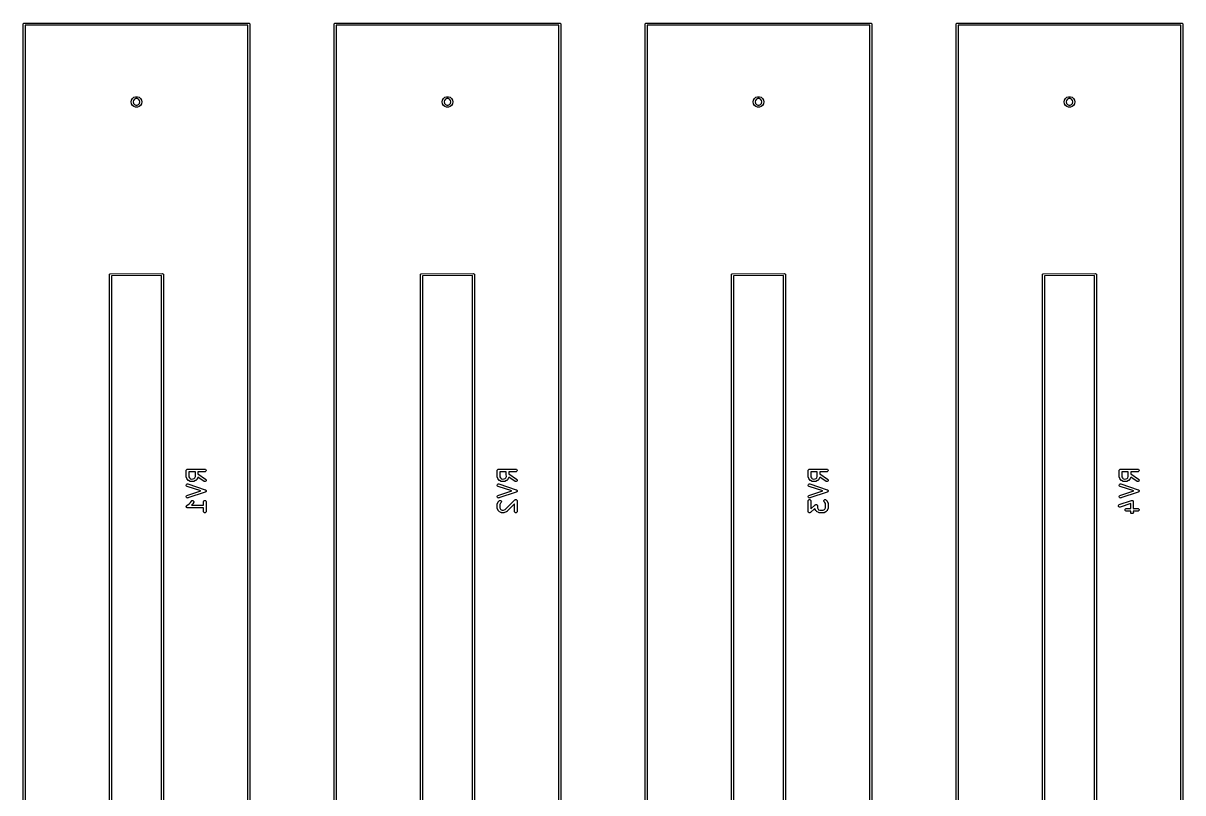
# Model space of a CAD drawing. Extents: x 86 to 208, y -140 to -50.
# Drawn here: x 85.9 to 153.1, y -95 to -50.4 of the extents above; entities that cross this region are included whole.
import ezdxf

# ---------------------------------------------------------------- set-up
doc = ezdxf.new("R2010")
doc.units = 0
doc.layers.add('BLACK', color=7, linetype='CONTINUOUS')

msp = doc.modelspace()

# ---------------------------------------------------------------- linework, layer by layer
at = {"layer": 'BLACK', "linetype": 'CONTINUOUS'}
for p, q in [((85.94, -50.5), (85.944567, -50.477039)), ((85.944567, -139.522961), (85.94, -50.5)), ((85.944567, -50.477039), (85.977039, -50.444567)), ((85.977039, -50.444567), (99, -50.44)), ((98.940002, -50.555462), (86.055437, -50.55998)), ((86.055437, -50.55998), (86.059997, -139.444537)), ((98.944562, -139.440019), (98.940002, -50.555462)), ((99, -50.44), (99.022961, -50.444567)), ((99.022961, -50.444567), (99.055433, -50.477039)), ((99.055433, -50.477039), (99.06, -139.5)), ((103.94, -50.5), (103.944567, -50.477039)), ((103.944567, -139.522961), (103.94, -50.5)), ((103.944567, -50.477039), (103.977039, -50.444567)), ((103.977039, -50.444567), (117, -50.44)), ((116.940002, -50.555462), (104.055437, -50.55998)), ((104.055437, -50.55998), (104.059997, -139.444537)), ((116.944562, -139.440019), (116.940002, -50.555462)), ((117, -50.44), (117.022961, -50.444567)), ((117.022961, -50.444567), (117.055433, -50.477039)), ((117.055433, -50.477039), (117.06, -139.5)), ((121.94, -50.5), (121.944567, -50.477039)), ((121.944567, -139.522961), (121.94, -50.5)), ((121.944567, -50.477039), (121.977039, -50.444567)), ((121.977039, -50.444567), (135, -50.44)), ((134.940002, -50.555462), (122.055437, -50.55998)), ((122.055437, -50.55998), (122.059997, -139.444537)), ((134.944562, -139.440019), (134.940002, -50.555462)), ((135, -50.44), (135.022961, -50.444567)), ((135.022961, -50.444567), (135.055433, -50.477039)), ((135.055433, -50.477039), (135.06, -139.5)), ((139.94, -50.5), (139.944567, -50.477039)), ((139.944567, -139.522961), (139.94, -50.5)), ((139.944567, -50.477039), (139.977039, -50.444567)), ((139.977039, -50.444567), (153, -50.44)), ((152.940002, -50.555462), (140.055437, -50.55998)), ((140.055437, -50.55998), (140.059997, -139.444537)), ((152.944562, -139.440019), (152.940002, -50.555462)), ((153, -50.44), (153.022961, -50.444567)), ((153.022961, -50.444567), (153.055433, -50.477039)), ((153.055433, -50.477039), (153.06, -139.5)), ((92.19, -55), (92.208695, -54.893974)), ((92.208695, -55.106026), (92.19, -55)), ((92.208695, -54.893974), (92.262526, -54.800736)), ((92.262526, -54.800736), (92.345, -54.731532)), ((92.324414, -54.915442), (92.305114, -55)), ((92.305114, -55), (92.324414, -55.084558)), ((92.378491, -54.847632), (92.324414, -54.915442)), ((92.345, -54.731532), (92.446169, -54.69471)), ((92.456634, -54.81), (92.378491, -54.847632)), ((92.446169, -54.69471), (92.553831, -54.69471)), ((92.543366, -54.81), (92.456634, -54.81)), ((92.621509, -54.847632), (92.543366, -54.81)), ((92.553831, -54.69471), (92.655, -54.731532)), ((92.675586, -54.915442), (92.621509, -54.847632)), ((92.655, -54.731532), (92.737474, -54.800736)), ((92.694886, -55), (92.675586, -54.915442)), ((92.675586, -55.084558), (92.694886, -55)), ((92.737474, -54.800736), (92.791305, -54.893974)), ((92.791305, -54.893974), (92.81, -55)), ((92.81, -55), (92.791305, -55.106026)), ((110.19, -55), (110.208695, -54.893974)), ((110.208695, -55.106026), (110.19, -55)), ((110.208695, -54.893974), (110.262526, -54.800736)), ((110.262526, -54.800736), (110.345, -54.731532)), ((110.324414, -54.915442), (110.305114, -55)), ((110.305114, -55), (110.324414, -55.084558)), ((110.378491, -54.847632), (110.324414, -54.915442)), ((110.345, -54.731532), (110.446169, -54.69471)), ((110.456634, -54.81), (110.378491, -54.847632)), ((110.446169, -54.69471), (110.553831, -54.69471)), ((110.543366, -54.81), (110.456634, -54.81)), ((110.621509, -54.847632), (110.543366, -54.81)), ((110.553831, -54.69471), (110.655, -54.731532)), ((110.675586, -54.915442), (110.621509, -54.847632)), ((110.655, -54.731532), (110.737474, -54.800736)), ((110.694886, -55), (110.675586, -54.915442)), ((110.675586, -55.084558), (110.694886, -55)), ((110.737474, -54.800736), (110.791305, -54.893974)), ((110.791305, -54.893974), (110.81, -55)), ((110.81, -55), (110.791305, -55.106026)), ((128.19, -55), (128.208695, -54.893974)), ((128.208695, -55.106026), (128.19, -55)), ((128.208695, -54.893974), (128.262526, -54.800736)), ((128.262526, -54.800736), (128.345, -54.731532)), ((128.324414, -54.915442), (128.305114, -55)), ((128.305114, -55), (128.324414, -55.084558)), ((128.378491, -54.847632), (128.324414, -54.915442)), ((128.345, -54.731532), (128.446169, -54.69471)), ((128.456634, -54.81), (128.378491, -54.847632)), ((128.446169, -54.69471), (128.553831, -54.69471)), ((128.543366, -54.81), (128.456634, -54.81)), ((128.621509, -54.847632), (128.543366, -54.81)), ((128.553831, -54.69471), (128.655, -54.731532)), ((128.675586, -54.915442), (128.621509, -54.847632)), ((128.655, -54.731532), (128.737474, -54.800736)), ((128.694886, -55), (128.675586, -54.915442)), ((128.675586, -55.084558), (128.694886, -55)), ((128.737474, -54.800736), (128.791305, -54.893974)), ((128.791305, -54.893974), (128.81, -55)), ((128.81, -55), (128.791305, -55.106026)), ((146.19, -55), (146.208695, -54.893974)), ((146.208695, -55.106026), (146.19, -55)), ((146.208695, -54.893974), (146.262526, -54.800736)), ((146.262526, -54.800736), (146.345, -54.731532)), ((146.324414, -54.915442), (146.305114, -55)), ((146.305114, -55), (146.324414, -55.084558)), ((146.378491, -54.847632), (146.324414, -54.915442)), ((146.345, -54.731532), (146.446169, -54.69471)), ((146.456634, -54.81), (146.378491, -54.847632)), ((146.446169, -54.69471), (146.553831, -54.69471)), ((146.543366, -54.81), (146.456634, -54.81)), ((146.621509, -54.847632), (146.543366, -54.81)), ((146.553831, -54.69471), (146.655, -54.731532)), ((146.675586, -54.915442), (146.621509, -54.847632)), ((146.655, -54.731532), (146.737474, -54.800736)), ((146.694886, -55), (146.675586, -54.915442)), ((146.675586, -55.084558), (146.694886, -55)), ((146.737474, -54.800736), (146.791305, -54.893974)), ((146.791305, -54.893974), (146.81, -55)), ((146.81, -55), (146.791305, -55.106026)), ((92.262526, -55.199264), (92.208695, -55.106026)), ((92.345, -55.268468), (92.262526, -55.199264)), ((92.324414, -55.084558), (92.378491, -55.152368)), ((92.446169, -55.30529), (92.345, -55.268468)), ((92.378491, -55.152368), (92.456634, -55.19)), ((92.553831, -55.30529), (92.446169, -55.30529)), ((92.456634, -55.19), (92.543366, -55.19)), ((92.543366, -55.19), (92.621509, -55.152368)), ((92.655, -55.268468), (92.553831, -55.30529)), ((92.621509, -55.152368), (92.675586, -55.084558)), ((92.737474, -55.199264), (92.655, -55.268468)), ((92.791305, -55.106026), (92.737474, -55.199264)), ((110.262526, -55.199264), (110.208695, -55.106026)), ((110.345, -55.268468), (110.262526, -55.199264)), ((110.324414, -55.084558), (110.378491, -55.152368)), ((110.446169, -55.30529), (110.345, -55.268468)), ((110.378491, -55.152368), (110.456634, -55.19)), ((110.553831, -55.30529), (110.446169, -55.30529)), ((110.456634, -55.19), (110.543366, -55.19)), ((110.543366, -55.19), (110.621509, -55.152368)), ((110.655, -55.268468), (110.553831, -55.30529)), ((110.621509, -55.152368), (110.675586, -55.084558)), ((110.737474, -55.199264), (110.655, -55.268468)), ((110.791305, -55.106026), (110.737474, -55.199264)), ((128.262526, -55.199264), (128.208695, -55.106026)), ((128.345, -55.268468), (128.262526, -55.199264)), ((128.324414, -55.084558), (128.378491, -55.152368)), ((128.446169, -55.30529), (128.345, -55.268468)), ((128.378491, -55.152368), (128.456634, -55.19)), ((128.553831, -55.30529), (128.446169, -55.30529)), ((128.456634, -55.19), (128.543366, -55.19)), ((128.543366, -55.19), (128.621509, -55.152368)), ((128.655, -55.268468), (128.553831, -55.30529)), ((128.621509, -55.152368), (128.675586, -55.084558)), ((128.737474, -55.199264), (128.655, -55.268468)), ((128.791305, -55.106026), (128.737474, -55.199264)), ((146.262526, -55.199264), (146.208695, -55.106026)), ((146.345, -55.268468), (146.262526, -55.199264)), ((146.324414, -55.084558), (146.378491, -55.152368)), ((146.446169, -55.30529), (146.345, -55.268468)), ((146.378491, -55.152368), (146.456634, -55.19)), ((146.553831, -55.30529), (146.446169, -55.30529)), ((146.456634, -55.19), (146.543366, -55.19)), ((146.543366, -55.19), (146.621509, -55.152368)), ((146.655, -55.268468), (146.553831, -55.30529)), ((146.621509, -55.152368), (146.675586, -55.084558)), ((146.737474, -55.199264), (146.655, -55.268468)), ((146.791305, -55.106026), (146.737474, -55.199264)), ((90.94, -65), (90.944567, -64.977039)), ((90.944567, -125.022961), (90.94, -65)), ((90.944567, -64.977039), (90.977039, -64.944567)), ((90.977039, -64.944567), (94, -64.94)), ((93.940004, -65.055558), (91.055439, -65.059916)), ((91.055439, -65.059916), (91.059995, -124.944441)), ((93.94456, -124.940083), (93.940004, -65.055558)), ((94, -64.94), (94.022961, -64.944567)), ((94.022961, -64.944567), (94.055433, -64.977039)), ((94.055433, -64.977039), (94.06, -125)), ((108.94, -65), (108.944567, -64.977039)), ((108.944567, -125.022961), (108.94, -65)), ((108.944567, -64.977039), (108.977039, -64.944567)), ((108.977039, -64.944567), (112, -64.94)), ((111.940004, -65.055558), (109.055439, -65.059916)), ((109.055439, -65.059916), (109.059995, -124.944441)), ((111.94456, -124.940083), (111.940004, -65.055558)), ((112, -64.94), (112.022961, -64.944567)), ((112.022961, -64.944567), (112.055433, -64.977039)), ((112.055433, -64.977039), (112.06, -125)), ((126.94, -65), (126.944567, -64.977039)), ((126.944567, -125.022961), (126.94, -65)), ((126.944567, -64.977039), (126.977039, -64.944567)), ((126.977039, -64.944567), (130, -64.94)), ((129.940004, -65.055558), (127.055439, -65.059916)), ((127.055439, -65.059916), (127.059995, -124.944441)), ((129.94456, -124.940083), (129.940004, -65.055558)), ((130, -64.94), (130.022961, -64.944567)), ((130.022961, -64.944567), (130.055433, -64.977039)), ((130.055433, -64.977039), (130.06, -125)), ((144.94, -65), (144.944567, -64.977039)), ((144.944567, -125.022961), (144.94, -65)), ((144.944567, -64.977039), (144.977039, -64.944567)), ((144.977039, -64.944567), (148, -64.94)), ((147.940004, -65.055558), (145.055439, -65.059916)), ((145.055439, -65.059916), (145.059995, -124.944441)), ((147.94456, -124.940083), (147.940004, -65.055558)), ((148, -64.94), (148.022961, -64.944567)), ((148.022961, -64.944567), (148.055433, -64.977039)), ((148.055433, -64.977039), (148.06, -125)), ((95.379819, -76.333333), (95.38126, -76.318701)), ((95.381164, -76.702635), (95.379819, -76.333333)), ((95.38126, -76.318701), (95.392459, -76.291665)), ((95.392459, -76.291665), (95.413151, -76.270973)), ((95.413151, -76.270973), (95.440187, -76.259774)), ((95.440187, -76.259774), (96.454819, -76.258333)), ((95.903898, -76.407695), (95.528704, -76.408228)), ((95.528704, -76.408228), (95.529762, -76.698776)), ((95.904475, -76.566057), (95.903898, -76.407695)), ((96.469451, -76.406892), (96.05251, -76.407484)), ((96.05251, -76.407484), (96.052969, -76.533518)), ((96.454819, -76.258333), (96.469451, -76.259774)), ((96.469451, -76.259774), (96.496487, -76.270973)), ((96.496487, -76.395693), (96.469451, -76.406892)), ((96.496487, -76.270973), (96.517179, -76.291665)), ((96.517179, -76.375001), (96.496487, -76.395693)), ((96.517179, -76.291665), (96.528378, -76.318701)), ((96.528378, -76.347965), (96.517179, -76.375001)), ((96.528378, -76.318701), (96.528378, -76.347965)), ((113.379819, -76.333333), (113.38126, -76.318701)), ((113.381164, -76.702635), (113.379819, -76.333333)), ((113.38126, -76.318701), (113.392459, -76.291665)), ((113.392459, -76.291665), (113.413151, -76.270973)), ((113.413151, -76.270973), (113.440187, -76.259774)), ((113.440187, -76.259774), (114.454819, -76.258333)), ((113.903898, -76.407695), (113.528704, -76.408228)), ((113.528704, -76.408228), (113.529762, -76.698776)), ((113.904475, -76.566057), (113.903898, -76.407695)), ((114.469451, -76.406892), (114.05251, -76.407484)), ((114.05251, -76.407484), (114.052969, -76.533518)), ((114.454819, -76.258333), (114.469451, -76.259774)), ((114.469451, -76.259774), (114.496487, -76.270973)), ((114.496487, -76.395693), (114.469451, -76.406892)), ((114.496487, -76.270973), (114.517179, -76.291665)), ((114.517179, -76.375001), (114.496487, -76.395693)), ((114.517179, -76.291665), (114.528378, -76.318701)), ((114.528378, -76.347965), (114.517179, -76.375001)), ((114.528378, -76.318701), (114.528378, -76.347965)), ((131.379819, -76.333333), (131.38126, -76.318701)), ((131.381164, -76.702635), (131.379819, -76.333333)), ((131.38126, -76.318701), (131.392459, -76.291665)), ((131.392459, -76.291665), (131.413151, -76.270973)), ((131.413151, -76.270973), (131.440187, -76.259774)), ((131.440187, -76.259774), (132.454819, -76.258333)), ((131.903898, -76.407695), (131.528704, -76.408228)), ((131.528704, -76.408228), (131.529762, -76.698776)), ((131.904475, -76.566057), (131.903898, -76.407695)), ((132.469451, -76.406892), (132.05251, -76.407484)), ((132.05251, -76.407484), (132.052969, -76.533518)), ((132.454819, -76.258333), (132.469451, -76.259774)), ((132.469451, -76.259774), (132.496487, -76.270973)), ((132.496487, -76.395693), (132.469451, -76.406892)), ((132.496487, -76.270973), (132.517179, -76.291665)), ((132.517179, -76.375001), (132.496487, -76.395693)), ((132.517179, -76.291665), (132.528378, -76.318701)), ((132.528378, -76.347965), (132.517179, -76.375001)), ((132.528378, -76.318701), (132.528378, -76.347965)), ((149.379819, -76.333333), (149.38126, -76.318701)), ((149.381164, -76.702635), (149.379819, -76.333333)), ((149.38126, -76.318701), (149.392459, -76.291665)), ((149.392459, -76.291665), (149.413151, -76.270973)), ((149.413151, -76.270973), (149.440187, -76.259774)), ((149.440187, -76.259774), (150.454819, -76.258333)), ((149.903898, -76.407695), (149.528704, -76.408228)), ((149.528704, -76.408228), (149.529762, -76.698776)), ((149.904475, -76.566057), (149.903898, -76.407695)), ((150.469451, -76.406892), (150.05251, -76.407484)), ((150.05251, -76.407484), (150.052969, -76.533518)), ((150.454819, -76.258333), (150.469451, -76.259774)), ((150.469451, -76.259774), (150.496487, -76.270973)), ((150.496487, -76.395693), (150.469451, -76.406892)), ((150.496487, -76.270973), (150.517179, -76.291665)), ((150.517179, -76.375001), (150.496487, -76.395693)), ((150.517179, -76.291665), (150.528378, -76.318701)), ((150.528378, -76.347965), (150.517179, -76.375001)), ((150.528378, -76.318701), (150.528378, -76.347965)), ((95.380408, -76.704904), (95.381164, -76.702635)), ((95.381213, -76.716245), (95.380408, -76.704904)), ((95.380408, -77.181096), (95.389662, -77.153333)), ((95.382483, -77.210286), (95.380408, -77.181096)), ((95.38126, -76.728917), (95.381213, -76.716245)), ((95.382291, -76.731406), (95.38126, -76.728917)), ((95.382482, -76.734094), (95.382291, -76.731406)), ((95.387737, -76.747826), (95.382482, -76.734094)), ((95.436429, -76.842382), (95.387737, -76.747826)), ((95.389662, -77.153333), (95.408836, -77.131226)), ((95.408836, -77.131226), (95.435009, -77.11814)), ((95.435009, -77.11814), (95.464199, -77.116065)), ((95.440078, -76.851191), (95.436429, -76.842382)), ((95.44246, -76.854093), (95.440078, -76.851191)), ((95.443188, -76.855507), (95.44246, -76.854093)), ((95.444686, -76.856806), (95.443188, -76.855507)), ((95.449405, -76.862556), (95.444686, -76.856806)), ((95.49844, -76.909897), (95.449405, -76.862556)), ((95.464199, -77.116065), (96.478536, -77.452658)), ((95.504073, -76.916392), (95.49844, -76.909897)), ((95.507218, -76.918371), (95.504073, -76.916392)), ((95.508389, -76.919502), (95.507218, -76.918371)), ((95.510216, -76.920259), (95.508389, -76.919502)), ((95.516516, -76.924224), (95.510216, -76.920259)), ((95.602405, -76.965899), (95.516516, -76.924224)), ((95.529762, -76.698776), (95.565133, -76.767464)), ((95.565133, -76.767464), (95.596461, -76.797709)), ((95.596461, -76.797709), (95.664842, -76.830889)), ((95.603627, -76.967121), (95.602405, -76.965899)), ((95.612486, -76.97079), (95.603627, -76.967121)), ((95.625485, -76.977098), (95.612486, -76.97079)), ((95.628174, -76.977289), (95.625485, -76.977098)), ((95.630663, -76.97832), (95.628174, -76.977289)), ((95.645295, -76.979761), (95.630663, -76.97832)), ((95.776924, -76.978556), (95.645295, -76.979761)), ((95.664842, -76.830889), (95.772474, -76.829904)), ((95.772474, -76.829904), (95.841331, -76.794446)), ((95.778771, -76.979172), (95.776924, -76.978556)), ((95.788985, -76.978446), (95.778771, -76.979172)), ((95.802784, -76.97832), (95.788985, -76.978446)), ((95.805273, -76.977288), (95.802784, -76.97832)), ((95.807961, -76.977098), (95.805273, -76.977288)), ((95.821693, -76.971843), (95.807961, -76.977098)), ((95.916249, -76.92315), (95.821693, -76.971843)), ((95.841331, -76.794446), (95.871576, -76.763118)), ((95.871576, -76.763118), (95.904943, -76.694352)), ((95.903646, -76.569803), (95.904475, -76.566057)), ((95.904507, -76.574683), (95.903646, -76.569803)), ((95.904943, -76.694352), (95.904507, -76.574683)), ((95.925058, -76.919502), (95.916249, -76.92315)), ((95.92796, -76.917119), (95.925058, -76.919502)), ((95.929374, -76.916392), (95.92796, -76.917119)), ((95.930673, -76.914893), (95.929374, -76.916392)), ((95.936423, -76.910175), (95.930673, -76.914893)), ((95.983764, -76.861139), (95.936423, -76.910175)), ((95.990259, -76.855507), (95.983764, -76.861139)), ((95.992238, -76.852361), (95.990259, -76.855507)), ((95.993369, -76.851191), (95.992238, -76.852361)), ((95.994126, -76.849363), (95.993369, -76.851191)), ((95.998091, -76.843064), (95.994126, -76.849363)), ((96.039766, -76.757174), (95.998091, -76.843064)), ((96.040988, -76.755953), (96.039766, -76.757174)), ((96.044657, -76.747093), (96.040988, -76.755953)), ((96.050965, -76.734095), (96.044657, -76.747093)), ((96.051156, -76.731405), (96.050965, -76.734095)), ((96.052187, -76.728917), (96.051156, -76.731405)), ((96.053557, -76.715003), (96.052187, -76.728917)), ((96.052969, -76.533518), (96.497829, -76.843319)), ((96.424623, -76.973414), (96.053557, -76.715003)), ((96.453194, -76.979743), (96.424623, -76.973414)), ((96.482012, -76.974658), (96.453194, -76.979743)), ((96.50669, -76.958931), (96.482012, -76.974658)), ((96.497829, -76.843319), (96.508989, -76.85289)), ((96.523472, -76.934957), (96.50669, -76.958931)), ((96.508989, -76.85289), (96.524716, -76.877569)), ((96.529802, -76.906386), (96.523472, -76.934957)), ((96.524716, -76.877569), (96.529802, -76.906386)), ((113.380408, -76.704904), (113.381164, -76.702635)), ((113.381213, -76.716245), (113.380408, -76.704904)), ((113.380408, -77.181096), (113.389662, -77.153333)), ((113.382483, -77.210286), (113.380408, -77.181096)), ((113.38126, -76.728917), (113.381213, -76.716245)), ((113.382291, -76.731406), (113.38126, -76.728917)), ((113.382482, -76.734094), (113.382291, -76.731406)), ((113.387737, -76.747826), (113.382482, -76.734094)), ((113.436429, -76.842382), (113.387737, -76.747826)), ((113.389662, -77.153333), (113.408836, -77.131226)), ((113.408836, -77.131226), (113.435009, -77.11814)), ((113.435009, -77.11814), (113.464199, -77.116065)), ((113.440078, -76.851191), (113.436429, -76.842382)), ((113.44246, -76.854093), (113.440078, -76.851191)), ((113.443188, -76.855507), (113.44246, -76.854093)), ((113.444686, -76.856806), (113.443188, -76.855507)), ((113.449405, -76.862556), (113.444686, -76.856806)), ((113.49844, -76.909897), (113.449405, -76.862556)), ((113.464199, -77.116065), (114.478536, -77.452658)), ((113.504073, -76.916392), (113.49844, -76.909897)), ((113.507218, -76.918371), (113.504073, -76.916392)), ((113.508389, -76.919502), (113.507218, -76.918371)), ((113.510216, -76.920259), (113.508389, -76.919502)), ((113.516516, -76.924224), (113.510216, -76.920259)), ((113.602405, -76.965899), (113.516516, -76.924224)), ((113.529762, -76.698776), (113.565133, -76.767464)), ((113.565133, -76.767464), (113.596461, -76.797709)), ((113.596461, -76.797709), (113.664842, -76.830889)), ((113.603627, -76.967121), (113.602405, -76.965899)), ((113.612486, -76.97079), (113.603627, -76.967121)), ((113.625485, -76.977098), (113.612486, -76.97079)), ((113.628174, -76.977289), (113.625485, -76.977098)), ((113.630663, -76.97832), (113.628174, -76.977289)), ((113.645295, -76.979761), (113.630663, -76.97832)), ((113.776924, -76.978556), (113.645295, -76.979761)), ((113.664842, -76.830889), (113.772474, -76.829904)), ((113.772474, -76.829904), (113.841331, -76.794446)), ((113.778771, -76.979172), (113.776924, -76.978556)), ((113.788985, -76.978446), (113.778771, -76.979172)), ((113.802784, -76.97832), (113.788985, -76.978446)), ((113.805273, -76.977288), (113.802784, -76.97832)), ((113.807961, -76.977098), (113.805273, -76.977288)), ((113.821693, -76.971843), (113.807961, -76.977098)), ((113.916249, -76.92315), (113.821693, -76.971843)), ((113.841331, -76.794446), (113.871576, -76.763118)), ((113.871576, -76.763118), (113.904943, -76.694352)), ((113.903646, -76.569803), (113.904475, -76.566057)), ((113.904507, -76.574683), (113.903646, -76.569803)), ((113.904943, -76.694352), (113.904507, -76.574683)), ((113.925058, -76.919502), (113.916249, -76.92315)), ((113.92796, -76.917119), (113.925058, -76.919502)), ((113.929374, -76.916392), (113.92796, -76.917119)), ((113.930673, -76.914893), (113.929374, -76.916392)), ((113.936423, -76.910175), (113.930673, -76.914893)), ((113.983764, -76.861139), (113.936423, -76.910175)), ((113.990259, -76.855507), (113.983764, -76.861139)), ((113.992238, -76.852361), (113.990259, -76.855507)), ((113.993369, -76.851191), (113.992238, -76.852361)), ((113.994126, -76.849363), (113.993369, -76.851191)), ((113.998091, -76.843064), (113.994126, -76.849363)), ((114.039766, -76.757174), (113.998091, -76.843064)), ((114.040988, -76.755953), (114.039766, -76.757174)), ((114.044657, -76.747093), (114.040988, -76.755953)), ((114.050965, -76.734095), (114.044657, -76.747093)), ((114.051156, -76.731405), (114.050965, -76.734095)), ((114.052187, -76.728917), (114.051156, -76.731405)), ((114.053557, -76.715003), (114.052187, -76.728917)), ((114.052969, -76.533518), (114.497829, -76.843319)), ((114.424623, -76.973414), (114.053557, -76.715003)), ((114.453194, -76.979743), (114.424623, -76.973414)), ((114.482012, -76.974658), (114.453194, -76.979743)), ((114.50669, -76.958931), (114.482012, -76.974658)), ((114.497829, -76.843319), (114.508989, -76.85289)), ((114.523472, -76.934957), (114.50669, -76.958931)), ((114.508989, -76.85289), (114.524716, -76.877569)), ((114.529802, -76.906386), (114.523472, -76.934957)), ((114.524716, -76.877569), (114.529802, -76.906386)), ((131.380408, -76.704904), (131.381164, -76.702635)), ((131.381213, -76.716245), (131.380408, -76.704904)), ((131.380408, -77.181096), (131.389662, -77.153333)), ((131.382483, -77.210286), (131.380408, -77.181096)), ((131.38126, -76.728917), (131.381213, -76.716245)), ((131.382291, -76.731406), (131.38126, -76.728917)), ((131.382482, -76.734094), (131.382291, -76.731406)), ((131.387737, -76.747826), (131.382482, -76.734094)), ((131.436429, -76.842382), (131.387737, -76.747826)), ((131.389662, -77.153333), (131.408836, -77.131226)), ((131.408836, -77.131226), (131.435009, -77.11814)), ((131.435009, -77.11814), (131.464199, -77.116065)), ((131.440078, -76.851191), (131.436429, -76.842382)), ((131.44246, -76.854093), (131.440078, -76.851191)), ((131.443188, -76.855507), (131.44246, -76.854093)), ((131.444686, -76.856806), (131.443188, -76.855507)), ((131.449405, -76.862556), (131.444686, -76.856806)), ((131.49844, -76.909897), (131.449405, -76.862556)), ((131.464199, -77.116065), (132.478536, -77.452658)), ((131.504073, -76.916392), (131.49844, -76.909897)), ((131.507218, -76.918371), (131.504073, -76.916392)), ((131.508389, -76.919502), (131.507218, -76.918371)), ((131.510216, -76.920259), (131.508389, -76.919502)), ((131.516516, -76.924224), (131.510216, -76.920259)), ((131.602405, -76.965899), (131.516516, -76.924224)), ((131.529762, -76.698776), (131.565133, -76.767464)), ((131.565133, -76.767464), (131.596461, -76.797709)), ((131.596461, -76.797709), (131.664842, -76.830889)), ((131.603627, -76.967121), (131.602405, -76.965899)), ((131.612486, -76.97079), (131.603627, -76.967121)), ((131.625485, -76.977098), (131.612486, -76.97079)), ((131.628174, -76.977289), (131.625485, -76.977098)), ((131.630663, -76.97832), (131.628174, -76.977289)), ((131.645295, -76.979761), (131.630663, -76.97832)), ((131.776924, -76.978556), (131.645295, -76.979761)), ((131.664842, -76.830889), (131.772474, -76.829904)), ((131.772474, -76.829904), (131.841331, -76.794446)), ((131.778771, -76.979172), (131.776924, -76.978556)), ((131.788985, -76.978446), (131.778771, -76.979172)), ((131.802784, -76.97832), (131.788985, -76.978446)), ((131.805273, -76.977288), (131.802784, -76.97832)), ((131.807961, -76.977098), (131.805273, -76.977288)), ((131.821693, -76.971843), (131.807961, -76.977098)), ((131.916249, -76.92315), (131.821693, -76.971843)), ((131.841331, -76.794446), (131.871576, -76.763118)), ((131.871576, -76.763118), (131.904943, -76.694352)), ((131.903646, -76.569803), (131.904475, -76.566057)), ((131.904507, -76.574683), (131.903646, -76.569803)), ((131.904943, -76.694352), (131.904507, -76.574683)), ((131.925058, -76.919502), (131.916249, -76.92315)), ((131.92796, -76.917119), (131.925058, -76.919502)), ((131.929374, -76.916392), (131.92796, -76.917119)), ((131.930673, -76.914893), (131.929374, -76.916392)), ((131.936423, -76.910175), (131.930673, -76.914893)), ((131.983764, -76.861139), (131.936423, -76.910175)), ((131.990259, -76.855507), (131.983764, -76.861139)), ((131.992238, -76.852361), (131.990259, -76.855507)), ((131.993369, -76.851191), (131.992238, -76.852361)), ((131.994126, -76.849363), (131.993369, -76.851191)), ((131.998091, -76.843064), (131.994126, -76.849363)), ((132.039766, -76.757174), (131.998091, -76.843064)), ((132.040988, -76.755953), (132.039766, -76.757174)), ((132.044657, -76.747093), (132.040988, -76.755953)), ((132.050965, -76.734095), (132.044657, -76.747093)), ((132.051156, -76.731405), (132.050965, -76.734095)), ((132.052187, -76.728917), (132.051156, -76.731405)), ((132.053557, -76.715003), (132.052187, -76.728917)), ((132.052969, -76.533518), (132.497829, -76.843319)), ((132.424623, -76.973414), (132.053557, -76.715003)), ((132.453194, -76.979743), (132.424623, -76.973414)), ((132.482012, -76.974658), (132.453194, -76.979743)), ((132.50669, -76.958931), (132.482012, -76.974658)), ((132.497829, -76.843319), (132.508989, -76.85289)), ((132.523472, -76.934957), (132.50669, -76.958931)), ((132.508989, -76.85289), (132.524716, -76.877569)), ((132.529802, -76.906386), (132.523472, -76.934957)), ((132.524716, -76.877569), (132.529802, -76.906386)), ((149.380408, -76.704904), (149.381164, -76.702635)), ((149.381213, -76.716245), (149.380408, -76.704904)), ((149.380408, -77.181096), (149.389662, -77.153333)), ((149.382483, -77.210286), (149.380408, -77.181096)), ((149.38126, -76.728917), (149.381213, -76.716245)), ((149.382291, -76.731406), (149.38126, -76.728917)), ((149.382482, -76.734094), (149.382291, -76.731406)), ((149.387737, -76.747826), (149.382482, -76.734094)), ((149.436429, -76.842382), (149.387737, -76.747826)), ((149.389662, -77.153333), (149.408836, -77.131226)), ((149.408836, -77.131226), (149.435009, -77.11814)), ((149.435009, -77.11814), (149.464199, -77.116065)), ((149.440078, -76.851191), (149.436429, -76.842382)), ((149.44246, -76.854093), (149.440078, -76.851191)), ((149.443188, -76.855507), (149.44246, -76.854093)), ((149.444686, -76.856806), (149.443188, -76.855507)), ((149.449405, -76.862556), (149.444686, -76.856806)), ((149.49844, -76.909897), (149.449405, -76.862556)), ((149.464199, -77.116065), (150.478536, -77.452658)), ((149.504073, -76.916392), (149.49844, -76.909897)), ((149.507218, -76.918371), (149.504073, -76.916392)), ((149.508389, -76.919502), (149.507218, -76.918371)), ((149.510216, -76.920259), (149.508389, -76.919502)), ((149.516516, -76.924224), (149.510216, -76.920259)), ((149.602405, -76.965899), (149.516516, -76.924224)), ((149.529762, -76.698776), (149.565133, -76.767464)), ((149.565133, -76.767464), (149.596461, -76.797709)), ((149.596461, -76.797709), (149.664842, -76.830889)), ((149.603627, -76.967121), (149.602405, -76.965899)), ((149.612486, -76.97079), (149.603627, -76.967121)), ((149.625485, -76.977098), (149.612486, -76.97079)), ((149.628174, -76.977289), (149.625485, -76.977098)), ((149.630663, -76.97832), (149.628174, -76.977289)), ((149.645295, -76.979761), (149.630663, -76.97832)), ((149.776924, -76.978556), (149.645295, -76.979761)), ((149.664842, -76.830889), (149.772474, -76.829904)), ((149.772474, -76.829904), (149.841331, -76.794446)), ((149.778771, -76.979172), (149.776924, -76.978556)), ((149.788985, -76.978446), (149.778771, -76.979172)), ((149.802784, -76.97832), (149.788985, -76.978446)), ((149.805273, -76.977288), (149.802784, -76.97832)), ((149.807961, -76.977098), (149.805273, -76.977288)), ((149.821693, -76.971843), (149.807961, -76.977098)), ((149.916249, -76.92315), (149.821693, -76.971843)), ((149.841331, -76.794446), (149.871576, -76.763118)), ((149.871576, -76.763118), (149.904943, -76.694352)), ((149.903646, -76.569803), (149.904475, -76.566057)), ((149.904507, -76.574683), (149.903646, -76.569803)), ((149.904943, -76.694352), (149.904507, -76.574683)), ((149.925058, -76.919502), (149.916249, -76.92315)), ((149.92796, -76.917119), (149.925058, -76.919502)), ((149.929374, -76.916392), (149.92796, -76.917119)), ((149.930673, -76.914893), (149.929374, -76.916392)), ((149.936423, -76.910175), (149.930673, -76.914893)), ((149.983764, -76.861139), (149.936423, -76.910175)), ((149.990259, -76.855507), (149.983764, -76.861139)), ((149.992238, -76.852361), (149.990259, -76.855507)), ((149.993369, -76.851191), (149.992238, -76.852361)), ((149.994126, -76.849363), (149.993369, -76.851191)), ((149.998091, -76.843064), (149.994126, -76.849363)), ((150.039766, -76.757174), (149.998091, -76.843064)), ((150.040988, -76.755953), (150.039766, -76.757174)), ((150.044657, -76.747093), (150.040988, -76.755953)), ((150.050965, -76.734095), (150.044657, -76.747093)), ((150.051156, -76.731405), (150.050965, -76.734095)), ((150.052187, -76.728917), (150.051156, -76.731405)), ((150.053557, -76.715003), (150.052187, -76.728917)), ((150.052969, -76.533518), (150.497829, -76.843319)), ((150.424623, -76.973414), (150.053557, -76.715003)), ((150.453194, -76.979743), (150.424623, -76.973414)), ((150.482012, -76.974658), (150.453194, -76.979743)), ((150.50669, -76.958931), (150.482012, -76.974658)), ((150.497829, -76.843319), (150.508989, -76.85289)), ((150.523472, -76.934957), (150.50669, -76.958931)), ((150.508989, -76.85289), (150.524716, -76.877569)), ((150.529802, -76.906386), (150.523472, -76.934957)), ((150.524716, -76.877569), (150.529802, -76.906386)), ((95.380408, -77.866522), (95.382483, -77.837332)), ((95.395569, -77.236459), (95.382483, -77.210286)), ((95.382483, -77.837332), (95.395569, -77.811159)), ((95.417676, -77.255633), (95.395569, -77.236459)), ((95.395569, -77.811159), (95.417676, -77.791985)), ((95.431102, -77.261627), (95.417676, -77.255633)), ((95.417676, -77.791985), (96.219895, -77.523376)), ((96.219895, -77.523376), (95.431102, -77.261627)), ((96.469413, -77.596515), (95.478536, -77.928293)), ((96.474628, -77.596145), (96.469413, -77.596515)), ((96.482956, -77.59198), (96.474628, -77.596145)), ((96.478536, -77.452658), (96.491961, -77.458652)), ((96.491961, -77.588966), (96.482956, -77.59198)), ((96.491961, -77.458652), (96.496008, -77.462162)), ((96.496008, -77.585455), (96.491961, -77.588966)), ((96.496008, -77.462162), (96.500802, -77.464559)), ((96.500802, -77.583059), (96.496008, -77.585455)), ((96.500802, -77.464559), (96.506966, -77.471666)), ((96.506966, -77.575951), (96.500802, -77.583059)), ((96.506966, -77.471666), (96.514068, -77.477826)), ((96.514068, -77.569792), (96.506966, -77.575951)), ((96.514068, -77.477826), (96.516463, -77.482617)), ((96.516463, -77.565), (96.514068, -77.569792)), ((96.516463, -77.482617), (96.519976, -77.486667)), ((96.519976, -77.560951), (96.516463, -77.565)), ((96.519976, -77.486667), (96.52295, -77.495589)), ((96.52295, -77.552028), (96.519976, -77.560951)), ((96.52295, -77.495589), (96.527155, -77.503999)), ((96.527155, -77.543619), (96.52295, -77.552028)), ((96.527155, -77.503999), (96.527534, -77.509343)), ((96.527534, -77.538274), (96.527155, -77.543619)), ((96.527534, -77.509343), (96.52923, -77.514429)), ((96.52923, -77.533189), (96.527534, -77.538274)), ((96.52923, -77.514429), (96.528563, -77.523809)), ((96.528563, -77.523809), (96.52923, -77.533189)), ((113.380408, -77.866522), (113.382483, -77.837332)), ((113.395569, -77.236459), (113.382483, -77.210286)), ((113.382483, -77.837332), (113.395569, -77.811159)), ((113.417676, -77.255633), (113.395569, -77.236459)), ((113.395569, -77.811159), (113.417676, -77.791985)), ((113.431102, -77.261627), (113.417676, -77.255633)), ((113.417676, -77.791985), (114.219895, -77.523376)), ((114.219895, -77.523376), (113.431102, -77.261627)), ((114.469413, -77.596515), (113.478536, -77.928293)), ((114.474628, -77.596145), (114.469413, -77.596515)), ((114.482956, -77.59198), (114.474628, -77.596145)), ((114.478536, -77.452658), (114.491961, -77.458652)), ((114.491961, -77.588966), (114.482956, -77.59198)), ((114.491961, -77.458652), (114.496008, -77.462162)), ((114.496008, -77.585455), (114.491961, -77.588966)), ((114.496008, -77.462162), (114.500802, -77.464559)), ((114.500802, -77.583059), (114.496008, -77.585455)), ((114.500802, -77.464559), (114.506966, -77.471666)), ((114.506966, -77.575951), (114.500802, -77.583059)), ((114.506966, -77.471666), (114.514068, -77.477826)), ((114.514068, -77.569792), (114.506966, -77.575951)), ((114.514068, -77.477826), (114.516463, -77.482617)), ((114.516463, -77.565), (114.514068, -77.569792)), ((114.516463, -77.482617), (114.519976, -77.486667)), ((114.519976, -77.560951), (114.516463, -77.565)), ((114.519976, -77.486667), (114.52295, -77.495589)), ((114.52295, -77.552028), (114.519976, -77.560951)), ((114.52295, -77.495589), (114.527155, -77.503999)), ((114.527155, -77.543619), (114.52295, -77.552028)), ((114.527155, -77.503999), (114.527534, -77.509343)), ((114.527534, -77.538274), (114.527155, -77.543619)), ((114.527534, -77.509343), (114.52923, -77.514429)), ((114.52923, -77.533189), (114.527534, -77.538274)), ((114.52923, -77.514429), (114.528563, -77.523809)), ((114.528563, -77.523809), (114.52923, -77.533189)), ((131.380408, -77.866522), (131.382483, -77.837332)), ((131.395569, -77.236459), (131.382483, -77.210286)), ((131.382483, -77.837332), (131.395569, -77.811159)), ((131.417676, -77.255633), (131.395569, -77.236459)), ((131.395569, -77.811159), (131.417676, -77.791985)), ((131.431102, -77.261627), (131.417676, -77.255633)), ((131.417676, -77.791985), (132.219895, -77.523376)), ((132.219895, -77.523376), (131.431102, -77.261627)), ((132.469413, -77.596515), (131.478536, -77.928293)), ((132.474628, -77.596145), (132.469413, -77.596515)), ((132.482956, -77.59198), (132.474628, -77.596145)), ((132.478536, -77.452658), (132.491961, -77.458652)), ((132.491961, -77.588966), (132.482956, -77.59198)), ((132.491961, -77.458652), (132.496008, -77.462162)), ((132.496008, -77.585455), (132.491961, -77.588966)), ((132.496008, -77.462162), (132.500802, -77.464559)), ((132.500802, -77.583059), (132.496008, -77.585455)), ((132.500802, -77.464559), (132.506966, -77.471666)), ((132.506966, -77.575951), (132.500802, -77.583059)), ((132.506966, -77.471666), (132.514068, -77.477826)), ((132.514068, -77.569792), (132.506966, -77.575951)), ((132.514068, -77.477826), (132.516463, -77.482617)), ((132.516463, -77.565), (132.514068, -77.569792)), ((132.516463, -77.482617), (132.519976, -77.486667)), ((132.519976, -77.560951), (132.516463, -77.565)), ((132.519976, -77.486667), (132.52295, -77.495589)), ((132.52295, -77.552028), (132.519976, -77.560951)), ((132.52295, -77.495589), (132.527155, -77.503999)), ((132.527155, -77.543619), (132.52295, -77.552028)), ((132.527155, -77.503999), (132.527534, -77.509343)), ((132.527534, -77.538274), (132.527155, -77.543619)), ((132.527534, -77.509343), (132.52923, -77.514429)), ((132.52923, -77.533189), (132.527534, -77.538274)), ((132.52923, -77.514429), (132.528563, -77.523809)), ((132.528563, -77.523809), (132.52923, -77.533189)), ((149.380408, -77.866522), (149.382483, -77.837332)), ((149.395569, -77.236459), (149.382483, -77.210286)), ((149.382483, -77.837332), (149.395569, -77.811159)), ((149.417676, -77.255633), (149.395569, -77.236459)), ((149.395569, -77.811159), (149.417676, -77.791985)), ((149.431102, -77.261627), (149.417676, -77.255633)), ((149.417676, -77.791985), (150.219895, -77.523376)), ((150.219895, -77.523376), (149.431102, -77.261627)), ((150.469413, -77.596515), (149.478536, -77.928293)), ((150.474628, -77.596145), (150.469413, -77.596515)), ((150.482956, -77.59198), (150.474628, -77.596145)), ((150.478536, -77.452658), (150.491961, -77.458652)), ((150.491961, -77.588966), (150.482956, -77.59198)), ((150.491961, -77.458652), (150.496008, -77.462162)), ((150.496008, -77.585455), (150.491961, -77.588966)), ((150.496008, -77.462162), (150.500802, -77.464559)), ((150.500802, -77.583059), (150.496008, -77.585455)), ((150.500802, -77.464559), (150.506966, -77.471666)), ((150.506966, -77.575951), (150.500802, -77.583059)), ((150.506966, -77.471666), (150.514068, -77.477826)), ((150.514068, -77.569792), (150.506966, -77.575951)), ((150.514068, -77.477826), (150.516463, -77.482617)), ((150.516463, -77.565), (150.514068, -77.569792)), ((150.516463, -77.482617), (150.519976, -77.486667)), ((150.519976, -77.560951), (150.516463, -77.565)), ((150.519976, -77.486667), (150.52295, -77.495589)), ((150.52295, -77.552028), (150.519976, -77.560951)), ((150.52295, -77.495589), (150.527155, -77.503999)), ((150.527155, -77.543619), (150.52295, -77.552028)), ((150.527155, -77.503999), (150.527534, -77.509343)), ((150.527534, -77.538274), (150.527155, -77.543619)), ((150.527534, -77.509343), (150.52923, -77.514429)), ((150.52923, -77.533189), (150.527534, -77.538274)), ((150.52923, -77.514429), (150.528563, -77.523809)), ((150.528563, -77.523809), (150.52923, -77.533189)), ((95.379819, -78.428492), (95.38126, -78.421287)), ((95.38126, -78.435776), (95.379819, -78.428492)), ((95.389662, -77.894285), (95.380408, -77.866522)), ((95.38126, -78.413939), (95.384101, -78.407078)), ((95.38126, -78.421287), (95.38126, -78.413939)), ((95.38126, -78.443203), (95.38126, -78.435776)), ((95.384072, -78.449991), (95.38126, -78.443203)), ((95.385498, -78.4572), (95.384072, -78.449991)), ((95.384101, -78.407078), (95.385558, -78.399798)), ((95.389617, -78.463378), (95.385498, -78.4572)), ((95.385558, -78.399798), (95.389646, -78.393692)), ((95.392459, -78.470239), (95.389617, -78.463378)), ((95.389646, -78.393692), (95.392459, -78.386903)), ((95.408836, -77.916392), (95.389662, -77.894285)), ((95.392459, -78.386903), (95.397709, -78.381652)), ((95.397654, -78.475434), (95.392459, -78.470239)), ((95.401731, -78.481549), (95.397654, -78.475434)), ((95.397709, -78.381652), (95.401841, -78.375483)), ((95.4079, -78.48568), (95.401731, -78.481549)), ((95.401841, -78.375483), (95.408168, -78.371193)), ((95.413151, -78.490931), (95.4079, -78.48568)), ((95.408168, -78.371193), (95.413151, -78.366211)), ((95.435009, -77.929478), (95.408836, -77.916392)), ((95.413151, -78.366211), (95.419238, -78.363689)), ((95.41994, -78.493743), (95.413151, -78.490931)), ((95.419238, -78.363689), (95.554825, -78.271775)), ((95.426046, -78.497832), (95.41994, -78.493743)), ((95.433326, -78.499288), (95.426046, -78.497832)), ((95.440187, -78.50213), (95.433326, -78.499288)), ((95.464199, -77.931553), (95.435009, -77.929478)), ((95.454663, -78.503555), (95.440187, -78.50213)), ((95.45474, -78.503571), (95.454663, -78.503555)), ((95.454766, -78.503565), (95.45474, -78.503571)), ((95.454819, -78.503571), (95.454766, -78.503565)), ((96.380702, -78.502256), (95.454819, -78.503571)), ((95.478536, -77.928293), (95.464199, -77.931553)), ((95.554825, -78.271775), (95.633581, -78.191484)), ((95.633581, -78.191484), (95.673451, -78.109316)), ((95.673451, -78.109316), (95.681283, -78.096873)), ((95.681283, -78.096873), (95.703391, -78.0777)), ((95.744646, -78.290598), (95.6818, -78.354668)), ((95.6818, -78.354668), (96.380337, -78.353676)), ((95.703391, -78.0777), (95.731152, -78.068446)), ((95.731152, -78.068446), (95.760342, -78.07052)), ((95.752164, -78.284079), (95.744646, -78.290598)), ((95.754174, -78.280885), (95.752164, -78.284079)), ((95.755275, -78.279763), (95.754174, -78.280885)), ((95.756033, -78.27793), (95.755275, -78.279763)), ((95.759996, -78.271636), (95.756033, -78.27793)), ((95.81287, -78.162667), (95.759996, -78.271636)), ((95.760342, -78.07052), (95.786517, -78.083608)), ((95.786517, -78.083608), (95.80569, -78.105715)), ((95.80569, -78.105715), (95.814944, -78.133477)), ((95.814944, -78.133477), (95.81287, -78.162667)), ((96.379819, -78.142857), (96.38126, -78.128225)), ((96.380337, -78.353676), (96.379819, -78.142857)), ((96.38126, -78.728917), (96.380702, -78.502256)), ((96.38126, -78.128225), (96.392459, -78.101189)), ((96.392459, -78.101189), (96.413151, -78.080497)), ((96.413151, -78.080497), (96.440187, -78.069298)), ((96.440187, -78.069298), (96.469451, -78.069298)), ((96.469451, -78.069298), (96.496487, -78.080497)), ((96.496487, -78.080497), (96.517179, -78.101189)), ((96.517179, -78.101189), (96.528378, -78.128225)), ((96.528378, -78.128225), (96.529819, -78.714285)), ((113.379819, -78.285714), (113.38126, -78.271082)), ((113.381111, -78.512318), (113.379819, -78.285714)), ((113.389662, -77.894285), (113.380408, -77.866522)), ((113.380408, -78.514428), (113.381111, -78.512318)), ((113.381185, -78.52537), (113.380408, -78.514428)), ((113.38126, -78.538441), (113.381185, -78.52537)), ((113.38126, -78.271082), (113.382291, -78.268592)), ((113.382291, -78.268592), (113.382482, -78.265905)), ((113.382482, -78.265905), (113.388786, -78.252911)), ((113.388786, -78.252911), (113.392459, -78.244046)), ((113.408836, -77.916392), (113.389662, -77.894285)), ((113.392459, -78.244046), (113.393681, -78.242823)), ((113.393681, -78.242823), (113.435356, -78.156935)), ((113.435009, -77.929478), (113.408836, -77.916392)), ((113.464199, -77.931553), (113.435009, -77.929478)), ((113.435356, -78.156935), (113.43932, -78.150635)), ((113.43932, -78.150635), (113.440078, -78.148808)), ((113.440078, -78.148808), (113.441208, -78.147637)), ((113.441208, -78.147637), (113.443188, -78.144492)), ((113.443188, -78.144492), (113.449682, -78.138859)), ((113.449682, -78.138859), (113.497024, -78.089824)), ((113.478536, -77.928293), (113.464199, -77.931553)), ((113.497024, -78.089824), (113.508389, -78.080497)), ((113.508389, -78.080497), (113.535425, -78.069298)), ((113.561871, -78.236879), (113.528574, -78.305501)), ((113.528574, -78.305501), (113.52973, -78.508237)), ((113.52973, -78.508237), (113.565133, -78.576988)), ((113.535425, -78.069298), (113.564688, -78.069298)), ((113.612417, -78.184525), (113.561871, -78.236879)), ((113.564688, -78.069298), (113.591724, -78.080497)), ((113.591724, -78.080497), (113.612417, -78.10119)), ((113.612417, -78.10119), (113.623616, -78.128226)), ((113.623616, -78.157489), (113.612417, -78.184525)), ((113.623616, -78.128226), (113.623616, -78.157489)), ((113.845599, -78.600342), (114.401786, -78.042205)), ((114.380226, -78.274339), (113.936423, -78.719699)), ((114.38126, -78.728917), (114.380226, -78.274339)), ((114.401786, -78.042205), (114.413151, -78.032877)), ((114.413151, -78.032877), (114.432268, -78.024958)), ((114.432268, -78.024958), (114.440187, -78.021679)), ((114.440187, -78.021679), (114.469451, -78.021679)), ((114.469451, -78.021679), (114.496487, -78.032878)), ((114.496487, -78.032878), (114.51718, -78.05357)), ((114.51718, -78.05357), (114.523694, -78.069298)), ((114.523694, -78.069298), (114.528378, -78.080606)), ((114.528378, -78.080606), (114.529819, -78.714285)), ((131.379819, -78.095238), (131.38126, -78.080606)), ((131.381222, -78.712401), (131.379819, -78.095238)), ((131.389662, -77.894285), (131.380408, -77.866522)), ((131.38126, -78.080606), (131.392459, -78.05357)), ((131.408836, -77.916392), (131.389662, -77.894285)), ((131.392459, -78.05357), (131.413151, -78.032878)), ((131.435009, -77.929478), (131.408836, -77.916392)), ((131.413151, -78.032878), (131.440187, -78.021679)), ((131.464199, -77.931553), (131.435009, -77.929478)), ((131.440187, -78.021679), (131.469451, -78.021679)), ((131.478536, -77.928293), (131.464199, -77.931553)), ((131.469451, -78.021679), (131.496487, -78.032878)), ((131.496487, -78.032878), (131.517179, -78.05357)), ((131.517179, -78.05357), (131.528378, -78.080606)), ((131.528378, -78.080606), (131.529446, -78.550585)), ((131.529446, -78.550585), (131.786383, -78.324509)), ((131.786383, -78.324509), (131.792707, -78.319987)), ((131.792707, -78.319987), (131.794103, -78.318592)), ((131.794103, -78.318592), (131.795426, -78.318043)), ((131.795426, -78.318043), (131.798344, -78.315958)), ((131.798344, -78.315958), (131.809881, -78.312056)), ((131.809881, -78.312056), (131.821139, -78.307393)), ((131.821139, -78.307393), (131.82367, -78.307393)), ((131.82367, -78.307393), (131.826065, -78.306583)), ((131.826065, -78.306583), (131.838218, -78.307393)), ((131.838218, -78.307393), (131.850403, -78.307393)), ((131.850403, -78.307393), (131.852739, -78.30836)), ((131.852739, -78.30836), (131.855263, -78.308529)), ((131.855263, -78.308529), (131.866188, -78.313931)), ((131.866188, -78.313931), (131.877439, -78.318592)), ((131.877439, -78.318592), (131.879225, -78.320378)), ((131.879225, -78.320378), (131.881495, -78.321501)), ((131.881495, -78.321501), (131.88952, -78.330673)), ((131.88952, -78.330673), (131.898131, -78.339284)), ((131.898131, -78.339284), (131.899099, -78.34162)), ((131.899099, -78.34162), (131.900765, -78.343525)), ((131.900765, -78.343525), (131.904666, -78.355062)), ((131.904666, -78.355062), (131.90933, -78.36632)), ((131.90933, -78.36632), (131.909353, -78.368921)), ((131.909353, -78.368921), (131.91014, -78.371246)), ((131.91014, -78.371246), (131.909467, -78.381337)), ((131.909467, -78.381337), (131.910627, -78.508131)), ((131.910627, -78.508131), (131.946085, -78.576988)), ((132.286021, -78.080607), (132.297219, -78.053571)), ((132.286021, -78.10987), (132.286021, -78.080607)), ((132.29722, -78.136906), (132.286021, -78.10987)), ((132.297219, -78.053571), (132.317912, -78.032878)), ((132.306548, -78.148272), (132.29722, -78.136906)), ((132.344504, -78.184916), (132.306548, -78.148272)), ((132.317912, -78.032878), (132.344948, -78.021679)), ((132.379893, -78.253638), (132.344504, -78.184916)), ((132.344948, -78.021679), (132.374211, -78.021679)), ((132.347767, -78.572642), (132.381094, -78.503957)), ((132.374211, -78.021679), (132.401247, -78.032877)), ((132.381094, -78.503957), (132.379893, -78.253638)), ((132.401247, -78.032877), (132.460232, -78.089823)), ((132.460232, -78.089823), (132.46495, -78.095572)), ((132.46495, -78.095572), (132.46645, -78.096873)), ((132.46645, -78.096873), (132.467177, -78.098286)), ((132.467177, -78.098286), (132.46956, -78.101189)), ((132.46956, -78.101189), (132.473209, -78.109999)), ((132.473209, -78.109999), (132.521901, -78.204554)), ((132.521901, -78.204554), (132.527156, -78.218285)), ((132.527156, -78.218285), (132.527347, -78.220974)), ((132.527347, -78.220974), (132.528378, -78.223463)), ((132.528378, -78.223463), (132.528439, -78.236354)), ((132.529819, -78.523809), (132.528378, -78.538441)), ((132.528439, -78.236354), (132.52923, -78.247475)), ((132.52923, -78.247475), (132.528503, -78.249654)), ((132.528503, -78.249654), (132.529819, -78.523809)), ((149.332789, -78.390332), (149.334864, -78.361142)), ((149.342043, -78.418095), (149.332789, -78.390332)), ((149.334864, -78.361142), (149.34795, -78.334969)), ((149.361217, -78.440202), (149.342043, -78.418095)), ((149.34795, -78.334969), (149.370057, -78.315795)), ((149.38739, -78.453288), (149.361217, -78.440202)), ((149.370057, -78.315795), (150.097767, -78.071706)), ((149.389662, -77.894285), (149.380408, -77.866522)), ((149.41658, -78.455363), (149.38739, -78.453288)), ((149.408836, -77.916392), (149.389662, -77.894285)), ((149.435009, -77.929478), (149.408836, -77.916392)), ((149.430917, -78.452103), (149.41658, -78.455363)), ((150.046718, -78.24555), (149.430917, -78.452103)), ((149.464199, -77.931553), (149.435009, -77.929478)), ((149.478536, -77.928293), (149.464199, -77.931553)), ((150.047399, -78.544908), (150.046718, -78.24555)), ((150.097767, -78.071706), (150.105022, -78.070056)), ((150.105022, -78.070056), (150.106853, -78.069298)), ((150.106853, -78.069298), (150.108357, -78.069298)), ((150.108357, -78.069298), (150.112104, -78.068446)), ((150.112104, -78.068446), (150.124089, -78.069298)), ((150.124089, -78.069298), (150.136117, -78.069298)), ((150.136117, -78.069298), (150.138608, -78.07033)), ((150.138608, -78.07033), (150.141294, -78.070521)), ((150.141294, -78.070521), (150.152041, -78.075894)), ((150.152041, -78.075894), (150.163153, -78.080497)), ((150.163153, -78.080497), (150.165058, -78.082402)), ((150.165058, -78.082402), (150.167468, -78.083607)), ((150.167468, -78.083607), (150.175342, -78.092686)), ((150.175342, -78.092686), (150.183845, -78.101189)), ((150.183845, -78.101189), (150.184876, -78.103679)), ((150.184876, -78.103679), (150.186642, -78.105715)), ((150.186642, -78.105715), (150.190442, -78.117115)), ((150.190442, -78.117115), (150.195044, -78.128225)), ((150.195044, -78.128225), (150.19505, -78.130939)), ((150.19505, -78.130939), (150.195896, -78.133477)), ((150.195896, -78.133477), (150.195081, -78.144928)), ((150.195081, -78.144928), (150.19599, -78.544594)), ((96.392459, -78.755953), (96.38126, -78.728917)), ((96.413151, -78.776645), (96.392459, -78.755953)), ((96.440187, -78.787844), (96.413151, -78.776645)), ((96.469451, -78.787844), (96.440187, -78.787844)), ((96.496487, -78.776645), (96.469451, -78.787844)), ((96.517179, -78.755953), (96.496487, -78.776645)), ((96.528378, -78.728917), (96.517179, -78.755953)), ((96.529819, -78.714285), (96.528378, -78.728917)), ((113.382291, -78.54093), (113.38126, -78.538441)), ((113.382482, -78.543618), (113.382291, -78.54093)), ((113.387737, -78.55735), (113.382482, -78.543618)), ((113.436429, -78.651906), (113.387737, -78.55735)), ((113.440078, -78.660715), (113.436429, -78.651906)), ((113.44246, -78.663617), (113.440078, -78.660715)), ((113.443188, -78.665031), (113.44246, -78.663617)), ((113.444686, -78.66633), (113.443188, -78.665031)), ((113.449405, -78.67208), (113.444686, -78.66633)), ((113.49844, -78.719421), (113.449405, -78.67208)), ((113.504073, -78.725916), (113.49844, -78.719421)), ((113.507218, -78.727895), (113.504073, -78.725916)), ((113.508389, -78.729026), (113.507218, -78.727895)), ((113.510216, -78.729783), (113.508389, -78.729026)), ((113.516516, -78.733748), (113.510216, -78.729783)), ((113.602405, -78.775423), (113.516516, -78.733748)), ((113.565133, -78.576988), (113.596461, -78.607233)), ((113.596461, -78.607233), (113.66457, -78.640281)), ((113.603627, -78.776645), (113.602405, -78.775423)), ((113.612486, -78.780314), (113.603627, -78.776645)), ((113.625485, -78.786622), (113.612486, -78.780314)), ((113.628174, -78.786813), (113.625485, -78.786622)), ((113.630663, -78.787844), (113.628174, -78.786813)), ((113.645295, -78.789285), (113.630663, -78.787844)), ((113.740612, -78.788034), (113.645295, -78.789285)), ((113.66457, -78.640281), (113.731746, -78.6394)), ((113.731746, -78.6394), (113.845599, -78.600342)), ((113.749913, -78.788696), (113.740612, -78.788034)), ((113.753567, -78.787864), (113.749913, -78.788696)), ((113.755165, -78.787844), (113.753567, -78.787864)), ((113.756996, -78.787085), (113.755165, -78.787844)), ((113.76425, -78.785436), (113.756996, -78.787085)), ((113.89604, -78.740225), (113.76425, -78.785436)), ((113.898021, -78.740225), (113.89604, -78.740225)), ((113.90757, -78.736269), (113.898021, -78.740225)), ((113.920532, -78.731823), (113.90757, -78.736269)), ((113.922567, -78.730057), (113.920532, -78.731823)), ((113.925058, -78.729026), (113.922567, -78.730057)), ((113.936423, -78.719699), (113.925058, -78.729026)), ((114.392459, -78.755953), (114.38126, -78.728917)), ((114.413151, -78.776645), (114.392459, -78.755953)), ((114.440187, -78.787844), (114.413151, -78.776645)), ((114.469451, -78.787844), (114.440187, -78.787844)), ((114.496487, -78.776645), (114.469451, -78.787844)), ((114.517179, -78.755953), (114.496487, -78.776645)), ((114.528378, -78.728917), (114.517179, -78.755953)), ((114.529819, -78.714285), (114.528378, -78.728917)), ((131.38045, -78.723991), (131.381222, -78.712401)), ((131.381254, -78.726368), (131.38045, -78.723991)), ((131.38126, -78.728917), (131.381254, -78.726368)), ((131.385923, -78.740174), (131.38126, -78.728917)), ((131.389825, -78.751712), (131.385923, -78.740174)), ((131.39149, -78.753616), (131.389825, -78.751712)), ((131.392459, -78.755953), (131.39149, -78.753616)), ((131.401069, -78.764563), (131.392459, -78.755953)), ((131.409095, -78.773736), (131.401069, -78.764563)), ((131.411364, -78.774858), (131.409095, -78.773736)), ((131.413151, -78.776645), (131.411364, -78.774858)), ((131.424401, -78.781305), (131.413151, -78.776645)), ((131.435327, -78.786708), (131.424401, -78.781305)), ((131.43785, -78.786876), (131.435327, -78.786708)), ((131.440187, -78.787844), (131.43785, -78.786876)), ((131.452372, -78.787844), (131.440187, -78.787844)), ((131.464525, -78.788654), (131.452372, -78.787844)), ((131.46692, -78.787844), (131.464525, -78.788654)), ((131.469451, -78.787844), (131.46692, -78.787844)), ((131.480708, -78.78318), (131.469451, -78.787844)), ((131.492246, -78.779279), (131.480708, -78.78318)), ((131.495163, -78.777193), (131.492246, -78.779279)), ((131.496487, -78.776645), (131.495163, -78.777193)), ((131.497882, -78.775249), (131.496487, -78.776645)), ((131.504207, -78.770728), (131.497882, -78.775249)), ((131.763368, -78.542692), (131.504207, -78.770728)), ((131.763434, -78.543618), (131.763368, -78.542692)), ((131.768689, -78.55735), (131.763434, -78.543618)), ((131.817381, -78.651906), (131.768689, -78.55735)), ((131.82103, -78.660715), (131.817381, -78.651906)), ((131.823412, -78.663617), (131.82103, -78.660715)), ((131.82414, -78.665031), (131.823412, -78.663617)), ((131.825638, -78.66633), (131.82414, -78.665031)), ((131.830357, -78.67208), (131.825638, -78.66633)), ((131.879392, -78.719421), (131.830357, -78.67208)), ((131.885025, -78.725916), (131.879392, -78.719421)), ((131.88817, -78.727895), (131.885025, -78.725916)), ((131.889341, -78.729026), (131.88817, -78.727895)), ((131.891168, -78.729783), (131.889341, -78.729026)), ((131.897468, -78.733748), (131.891168, -78.729783)), ((131.983357, -78.775423), (131.897468, -78.733748)), ((131.946085, -78.576988), (131.977413, -78.607233)), ((131.977413, -78.607233), (132.046034, -78.640529)), ((131.984579, -78.776645), (131.983357, -78.775423)), ((131.993438, -78.780314), (131.984579, -78.776645)), ((132.006437, -78.786622), (131.993438, -78.780314)), ((132.009126, -78.786813), (132.006437, -78.786622)), ((132.011615, -78.787844), (132.009126, -78.786813)), ((132.026247, -78.789285), (132.011615, -78.787844)), ((132.252851, -78.787992), (132.026247, -78.789285)), ((132.046034, -78.640529), (132.24877, -78.639373)), ((132.24877, -78.639373), (132.317521, -78.603969)), ((132.254961, -78.788696), (132.252851, -78.787992)), ((132.265903, -78.787918), (132.254961, -78.788696)), ((132.278974, -78.787844), (132.265903, -78.787918)), ((132.281463, -78.786812), (132.278974, -78.787844)), ((132.284151, -78.786622), (132.281463, -78.786812)), ((132.297883, -78.781367), (132.284151, -78.786622)), ((132.392435, -78.732676), (132.297883, -78.781367)), ((132.317521, -78.603969), (132.347767, -78.572642)), ((132.401247, -78.729027), (132.392435, -78.732676)), ((132.404151, -78.726643), (132.401247, -78.729027)), ((132.405564, -78.725916), (132.404151, -78.726643)), ((132.406863, -78.724417), (132.405564, -78.725916)), ((132.412612, -78.7197), (132.406863, -78.724417)), ((132.459953, -78.670664), (132.412612, -78.7197)), ((132.46645, -78.665031), (132.459953, -78.670664)), ((132.468429, -78.661885), (132.46645, -78.665031)), ((132.46956, -78.660715), (132.468429, -78.661885)), ((132.470317, -78.658887), (132.46956, -78.660715)), ((132.474282, -78.652588), (132.470317, -78.658887)), ((132.515957, -78.566698), (132.474282, -78.652588)), ((132.517179, -78.565477), (132.515957, -78.566698)), ((132.520848, -78.556617), (132.517179, -78.565477)), ((132.527156, -78.543619), (132.520848, -78.556617)), ((132.527347, -78.540929), (132.527156, -78.543619)), ((132.528378, -78.538441), (132.527347, -78.540929)), ((149.714593, -78.604415), (149.725792, -78.577379)), ((149.714593, -78.633679), (149.714593, -78.604415)), ((149.725792, -78.660715), (149.714593, -78.633679)), ((149.725792, -78.577379), (149.746484, -78.556687)), ((149.746484, -78.681407), (149.725792, -78.660715)), ((149.746484, -78.556687), (149.77352, -78.545488)), ((149.77352, -78.692606), (149.746484, -78.681407)), ((149.77352, -78.545488), (150.047399, -78.544908)), ((149.788152, -78.694047), (149.77352, -78.692606)), ((150.047737, -78.693497), (149.788152, -78.694047)), ((150.047926, -78.776536), (150.047737, -78.693497)), ((150.059125, -78.803572), (150.047926, -78.776536)), ((150.079817, -78.824264), (150.059125, -78.803572)), ((150.106853, -78.835463), (150.079817, -78.824264)), ((150.136117, -78.835463), (150.106853, -78.835463)), ((150.163153, -78.824264), (150.136117, -78.835463)), ((150.183845, -78.803572), (150.163153, -78.824264)), ((150.195044, -78.776536), (150.183845, -78.803572)), ((150.196485, -78.761904), (150.195044, -78.776536)), ((150.19599, -78.544594), (150.454819, -78.544047)), ((150.469451, -78.692606), (150.196328, -78.693183)), ((150.196328, -78.693183), (150.196485, -78.761904)), ((150.454819, -78.544047), (150.469451, -78.545488)), ((150.469451, -78.545488), (150.496487, -78.556687)), ((150.496487, -78.681407), (150.469451, -78.692606)), ((150.496487, -78.556687), (150.517179, -78.577379)), ((150.517179, -78.660715), (150.496487, -78.681407)), ((150.517179, -78.577379), (150.528378, -78.604415)), ((150.528378, -78.633679), (150.517179, -78.660715)), ((150.528378, -78.604415), (150.528378, -78.633679))]:
    msp.add_line(p, q, dxfattribs=at)

doc.saveas('drawing.dxf')
